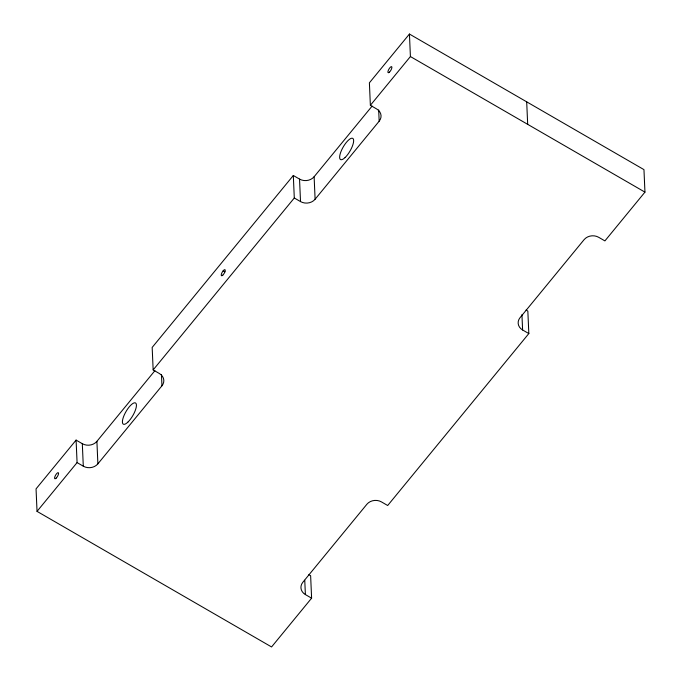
<?xml version="1.0" encoding="UTF-8"?>
<svg xmlns="http://www.w3.org/2000/svg" width="681" height="681" viewBox="0 0 681 681"><rect width="100%" height="100%" fill="white"/><g stroke="black" fill="none" stroke-linecap="round" stroke-linejoin="round"><path stroke-width="1.02" d="M154.893 370.694L96.906 441.339A10.479 8.836 -2.5 0 1 82.316 443.697L76.093 440.096L36.05 488.873L37.038 511.371L271.566 646.95L311.609 598.173L310.63 575.683L308.851 574.653M372.115 106.091L314.12 176.737A10.479 8.836 -2.5 0 1 299.538 179.094L293.315 175.494L152.169 347.429L153.157 369.919L159.371 373.52A10.479 8.836 -2.5 0 1 161.95 385.795L97.885 463.838A10.479 8.836 -2.5 0 1 83.295 466.187L77.081 462.595L76.093 440.096M311.609 598.173L305.386 594.581A10.479 8.836 -2.5 0 1 302.815 582.306L366.88 504.263A10.479 8.836 -2.5 0 1 381.462 501.906L387.685 505.506L528.831 333.571L522.608 329.979A10.479 8.836 -2.5 0 1 520.037 317.704L584.094 239.661A10.479 8.836 -2.5 0 1 598.684 237.303L604.907 240.904L644.95 192.127L643.962 169.629L409.434 34.05L369.391 82.827L370.37 105.317L376.593 108.917A10.479 8.836 -2.5 0 1 379.172 121.192L315.107 199.235A10.479 8.836 -2.5 0 1 300.517 201.585L294.294 197.992L293.315 175.494M37.038 511.371L77.081 462.595M153.157 369.919L294.294 197.992M370.37 105.317L410.413 56.549L409.434 34.05M410.413 56.549L644.95 192.127M526.072 310.051L527.843 311.081L528.831 333.571M223.155 270.834L224.968 271.889M526.694 101.844L527.681 124.334M521.935 314.639L522.608 329.979M378.679 109.947L379.172 121.192M314.12 176.737L315.107 199.235M299.538 179.094L300.517 201.585M304.765 580.263L305.386 594.581M161.457 374.55L161.95 385.795M96.906 441.339L97.885 463.838M82.316 443.697L83.295 466.187M222.798 275.15A3.49 1.132 -60 0 0 225.147 269.872A3.49 1.132 -60 0 0 221.759 273.107A3.49 1.132 -60 0 0 222.798 275.15M345.105 157.515A12.224 3.958 -60 0 0 353.337 139.018A12.224 3.958 -60 0 0 341.487 150.365A12.224 3.958 -60 0 0 345.105 157.515M389.464 72.126A3.49 1.132 -60 0 0 391.813 66.84A3.49 1.132 -60 0 0 388.434 70.083A3.49 1.132 -60 0 0 389.464 72.126M127.892 422.118A12.224 3.958 -60 0 0 136.123 403.629A12.224 3.958 -60 0 0 124.265 414.967A12.224 3.958 -60 0 0 127.892 422.118M56.123 478.173A3.49 1.132 -60 0 0 58.481 472.895A3.49 1.132 -60 0 0 55.093 476.13A3.49 1.132 -60 0 0 56.123 478.173"/></g></svg>
